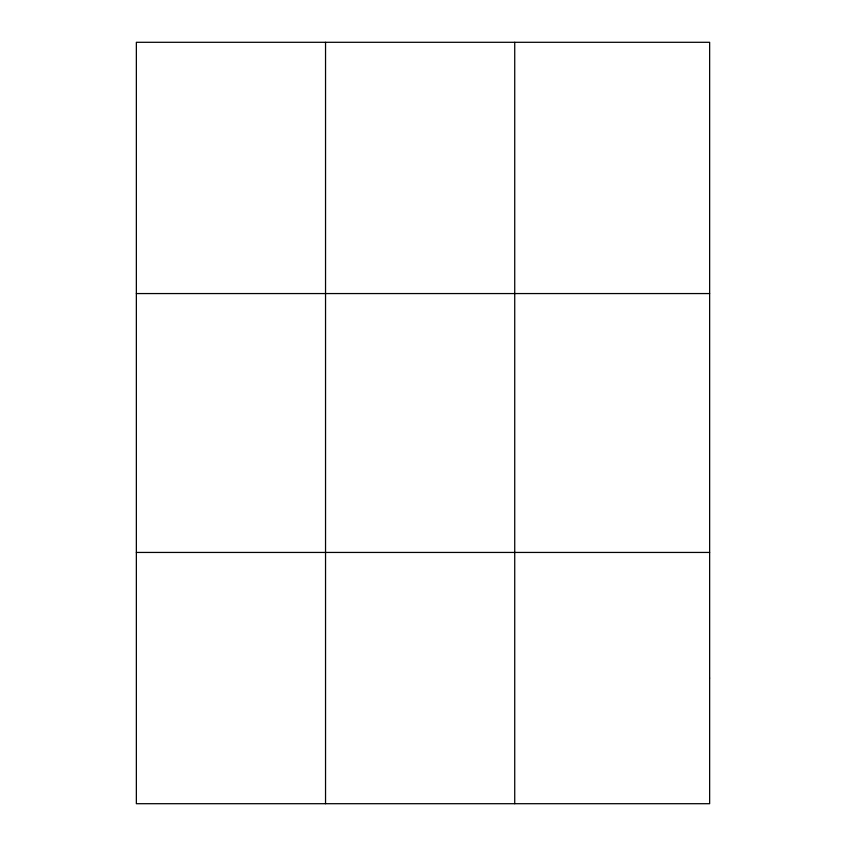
<?xml version="1.0" encoding="UTF-8"?>
<svg xmlns="http://www.w3.org/2000/svg" width="846" height="846" viewBox="0 0 846 846"><rect width="100%" height="100%" fill="white"/><g stroke="black" fill="none" stroke-linecap="round" stroke-linejoin="round"><path stroke-width="1.27" d="M325.541 42.3L325.541 803.7M514.728 42.3L514.728 803.7M136.354 293.562L709.646 293.562M136.354 552.438L709.646 552.438M709.646 678.069L709.646 803.7L136.354 803.7L136.354 42.3L709.646 42.3L709.646 678.069"/></g></svg>
